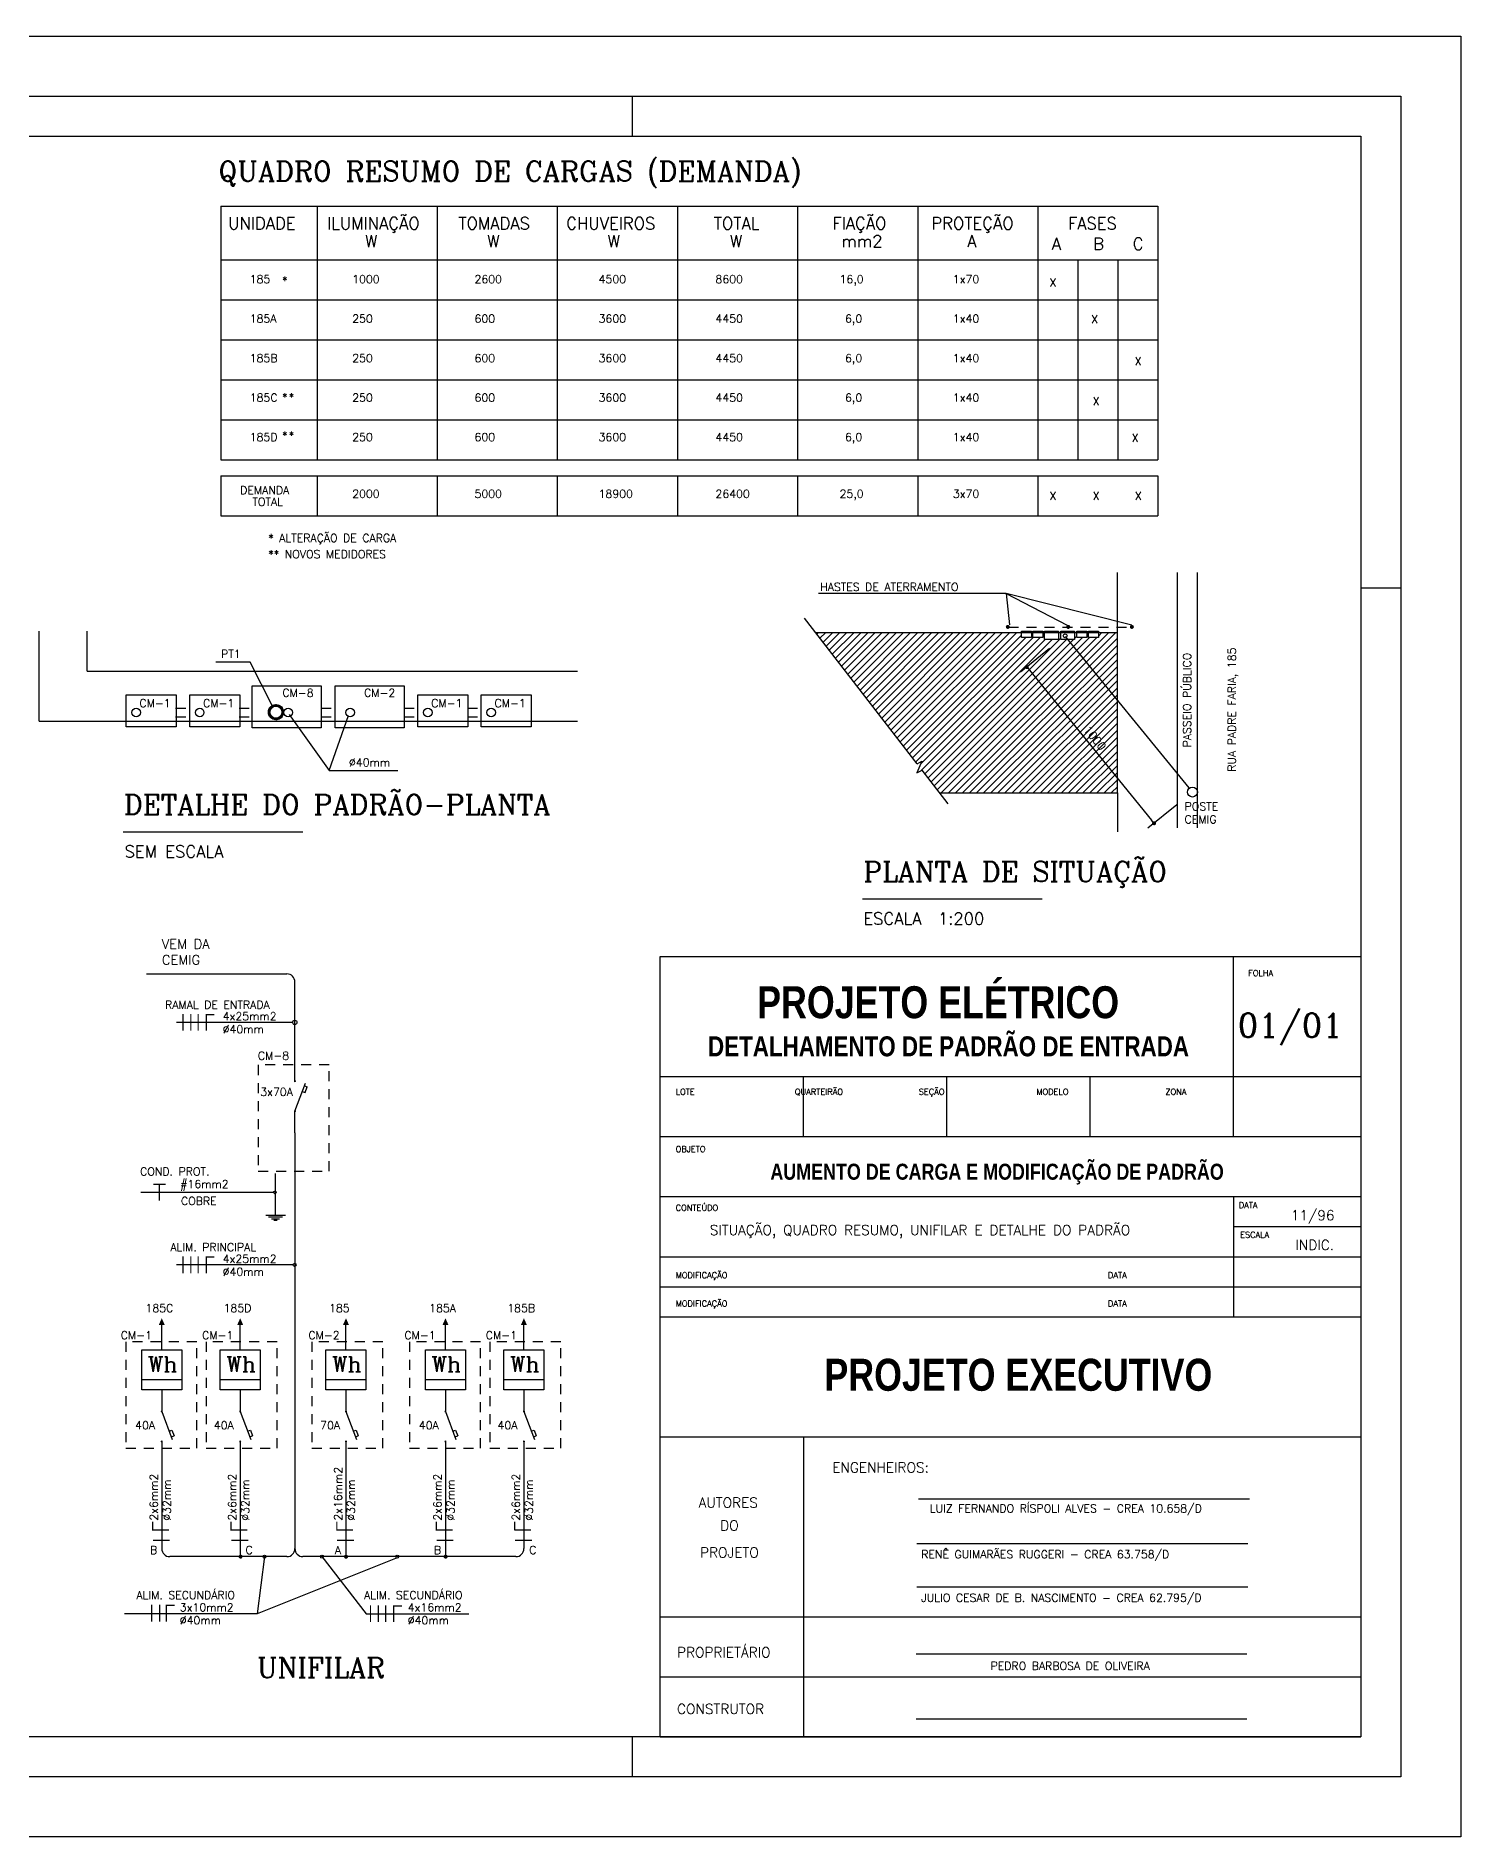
# Model space of a CAD drawing. Extents: x 0 to 31.2, y 0 to 22.5.
# Drawn here: x 13.41 to 31.2, y 0 to 22.5 of the extents above; entities that cross this region are included whole.
import ezdxf

# ---------------------------------------------------------------- set-up
doc = ezdxf.new("R2010")
doc.units = 0
doc.header["$LTSCALE"] = 0.5
doc.header["$MEASUREMENT"] = 0
doc.linetypes.add('HIDDEN', pattern=[0.375, 0.25, -0.125])
doc.layers.get('0').update_dxf_attribs({"linetype": 'CONTINUOUS'})
doc.layers.get('DEFPOINTS').update_dxf_attribs({"linetype": 'CONTINUOUS'})
for name, color, linetype in [('CARIMBO', 4, 'CONTINUOUS'), ('FORMATO', 2, 'CONTINUOUS'), ('MEDICAO', 4, 'CONTINUOUS'), ('QUADRO', 2, 'CONTINUOUS'), ('SITUACAO', 2, 'CONTINUOUS'), ('TEXT_MEDICAO', 2, 'CONTINUOUS'), ('TITULOS', 6, 'CONTINUOUS')]:
    doc.layers.add(name, color=color, linetype=linetype)
doc.styles.add('ROMANS', font='ROMANC.SHX')
doc.styles.add('SANSSERIFBOLD', font='sasb____.pfb', dxfattribs={"height": 0.004})
doc.styles.get("Standard").update_dxf_attribs({"font": 'ROMAND.SHX'})
doc.dimstyles.new('MEDICAO$0', dxfattribs={"dimtxt": 0.1, "dimasz": 0.05, "dimexe": 0.1, "dimexo": 0.25, "dimgap": 0.05, "dimtad": 1, "dimdec": 4, "dimlfac": 100, "dimtxsty": 'ROMANS', "dimblk1": 'DOT', "dimblk2": 'DOT', "dimsah": 1, "dimcen": 2.5, "dimclrd": 1, "dimclre": 1, "dimclrt": 2, "dimazin": 3, "dimtfac": 1, "dimtdec": 4, "dimtmove": 0, "dimatfit": 3, "dimtvp": 1, "dimtolj": 1, "dimtzin": 5})

# ---------------------------------------------------------------- blocks, each defined once
blk = doc.blocks.new('A2')
at = {"layer": 'FORMATO', "color": 1}
for p, q in [((-30.45, 21.75), (0.75, 21.75)), ((0.75, 21.75), (0.75, -0.75)), ((-9.6, 21), (-9.6, 20.5)), ((0, 14.85), (-0.5, 14.85)), ((-9.6, 0.5), (-9.6, 0)), ((0.75, -0.75), (-30.45, -0.75))]:
    blk.add_line(p, q, dxfattribs=at)
at = {"layer": 'FORMATO'}
for p, q in [((-28.95, 21), (0, 21)), ((0, 21), (0, 0)), ((0, 0), (-29.7, 0))]:
    blk.add_line(p, q, dxfattribs=at)
at = {"layer": 'FORMATO', "color": 8}
for p, q in [((-28.45, 20.5), (-0.5, 20.5)), ((-0.5, 20.5), (-0.5, 0.5)), ((-0.5, 0.5), (-28.45, 0.5))]:
    blk.add_line(p, q, dxfattribs=at)
blk = doc.blocks.new('A2_50')
at = {"layer": 'FORMATO'}
blk.add_blockref('A2', (40.031, 7.719), dxfattribs=at)
blk = doc.blocks.new('FAFAFANE')
at = {"const_width": 0.015}
for points in [[(0.0075, 0.105), (0.0075, -0.105)], [(0.105, 0.105), (0.105, -0.105)], [(0.1975, 0.105), (0.1975, -0.105)], [(0.2975, 0.105), (0.2975, -0.105)], [(0.3025, 0.0975), (0.4, 0.0975)]]:
    blk.add_lwpolyline(points, dxfattribs=at)
at = {"style": 'ROMANS'}
blk.add_attdef('C', (0.105, 0.12), '', height=0.1, dxfattribs=at)
blk = doc.blocks.new('NEUTRO')
at = {"const_width": 0.015}
for points in [[(0.008, 0.105), (0.008, -0.105)], [(0.01, 0.098), (0.11, 0.098)]]:
    blk.add_lwpolyline(points, dxfattribs=at)
at = {"style": 'ROMANS'}
blk.add_attdef('C', (0.002, 0.149), '', height=0.1, dxfattribs=at)
blk = doc.blocks.new('FASE')
at = {"const_width": 0.015}
blk.add_lwpolyline([(0.007, 0.105), (0.007, -0.105)], dxfattribs=at)
at = {"style": 'ROMANS'}
blk.add_attdef('C', (-0.007, 0.177), '', height=0.1, dxfattribs=at)
blk = doc.blocks.new('TERRA')
at = {"const_width": 0.015}
for points in [[(-0.004, 0.098), (0.148, 0.098)], [(0.071, 0.105), (0.071, -0.105)]]:
    blk.add_lwpolyline(points, dxfattribs=at)
at = {"style": 'ROMANS', "flags": 1}
blk.add_attdef('C', (0.026, 0.118), '', height=0.1, dxfattribs=at)
at = {"style": 'ROMANS'}
blk.add_attdef('B', (0.026, -0.251), '', height=0.1, dxfattribs=at)
blk = doc.blocks.new('*X11')
at = {"color": 0}
for p, q in [((9.158, 13.79), (9.183, 13.814)), ((9.159, 13.799), (9.192, 13.833)), ((9.159, 13.781), (9.179, 13.802)), ((9.16, 13.774), (9.178, 13.792)), ((9.161, 13.81), (9.233, 13.882)), ((9.161, 13.766), (9.179, 13.784)), ((9.163, 13.759), (9.18, 13.776)), ((9.164, 13.822), (9.22, 13.878)), ((9.166, 13.753), (9.181, 13.769)), ((9.168, 13.747), (9.183, 13.762)), ((9.171, 13.741), (9.186, 13.756)), ((9.173, 13.84), (9.202, 13.869)), ((9.175, 13.736), (9.189, 13.75)), ((9.179, 13.731), (9.193, 13.745)), ((9.183, 13.726), (9.197, 13.74)), ((9.187, 13.721), (9.201, 13.735)), ((9.192, 13.717), (9.206, 13.731)), ((9.196, 13.713), (9.211, 13.727)), ((9.21, 13.85), (9.243, 13.884)), ((9.228, 13.86), (9.253, 13.884)), ((9.24, 13.863), (9.261, 13.884)), ((9.25, 13.864), (9.269, 13.883)), ((9.259, 13.864), (9.276, 13.881)), ((9.267, 13.863), (9.283, 13.879)), ((9.267, 13.695), (9.347, 13.776)), ((9.274, 13.861), (9.29, 13.877)), ((9.278, 13.697), (9.345, 13.765)), ((9.281, 13.859), (9.296, 13.874)), ((9.287, 13.856), (9.301, 13.871)), ((9.292, 13.853), (9.307, 13.868)), ((9.292, 13.702), (9.34, 13.751)), ((9.298, 13.85), (9.312, 13.864)), ((9.303, 13.846), (9.317, 13.86)), ((9.307, 13.841), (9.321, 13.856)), ((9.311, 13.837), (9.325, 13.851)), ((9.315, 13.832), (9.329, 13.846)), ((9.316, 13.717), (9.325, 13.727)), ((9.318, 13.826), (9.333, 13.841)), ((9.321, 13.82), (9.336, 13.835)), ((9.322, 13.759), (9.348, 13.785)), ((9.324, 13.814), (9.339, 13.829)), ((9.326, 13.807), (9.342, 13.823)), ((9.326, 13.772), (9.348, 13.794)), ((9.328, 13.8), (9.344, 13.817)), ((9.328, 13.792), (9.346, 13.81)), ((9.328, 13.783), (9.347, 13.802)), ((9.202, 13.709), (9.216, 13.724)), ((9.207, 13.706), (9.222, 13.721)), ((9.213, 13.703), (9.228, 13.718)), ((9.219, 13.7), (9.235, 13.716)), ((9.226, 13.698), (9.242, 13.715)), ((9.233, 13.696), (9.251, 13.714)), ((9.24, 13.695), (9.26, 13.714)), ((9.248, 13.694), (9.27, 13.716)), ((9.257, 13.694), (9.283, 13.72))]:
    blk.add_line(p, q, dxfattribs=at)
blk = doc.blocks.new('2FASE')
at = {"const_width": 0.015}
for points in [[(0.0075, 0.105), (0.0075, -0.105)], [(0.1075, 0.105), (0.1075, -0.105)]]:
    blk.add_lwpolyline(points, dxfattribs=at)
at = {"style": 'ROMANS'}
blk.add_attdef('C', (0.025, 0.14), '', height=0.1, dxfattribs=at)
blk = doc.blocks.new('_DOT')
at = {"color": 0, "linetype": 'BYBLOCK'}
blk.add_line((-0.5, 0), (-1, 0), dxfattribs=at)
at = {"color": 0, "linetype": 'BYBLOCK', "const_width": 0.5}
blk.add_lwpolyline([(-0.25, 0, 1), (0.25, 0, 1)], format="xyb", close=True, dxfattribs=at)
blk = doc.blocks.new('*D16')
at = {"color": 3, "linetype": 'BYBLOCK'}
for p, q in [((26.064, 14.848), (25.701, 14.553)), ((25.811, 14.577), (27.336, 12.704)), ((27.653, 12.897), (27.29, 12.602))]:
    blk.add_line(p, q, dxfattribs=at)
at = {"layer": 'DEFPOINTS', "color": 0, "linetype": 'BYBLOCK'}
for p in [(26.258, 15.006), (27.847, 13.055), (27.368, 12.665)]:
    blk.add_point(p, dxfattribs=at)
at = {"color": 3, "linetype": 'BYBLOCK', "xscale": 0.05, "yscale": 0.05, "zscale": 0.05}
for p, rotation in [((25.779, 14.616), 129.1528315056708), ((27.368, 12.665), 309.1528315056708)]:
    blk.add_blockref('_DOT', p, dxfattribs=dict(at, rotation=rotation))
at = {"color": 4, "linetype": 'CONTINUOUS'}
blk.add_text('1000', height=0.1, rotation=309.1528, dxfattribs=at).set_placement((26.483, 13.831))
blk = doc.blocks.new('*X17')
at = {"color": 0}
for p, q in [((23.157, 15.026), (23.179, 15.047)), ((23.196, 14.976), (23.267, 15.047)), ((23.234, 14.926), (23.355, 15.047)), ((23.273, 14.876), (23.444, 15.047)), ((23.311, 14.826), (23.532, 15.047)), ((23.35, 14.776), (23.621, 15.047)), ((23.389, 14.727), (23.709, 15.047)), ((23.427, 14.677), (23.797, 15.047)), ((23.466, 14.627), (23.886, 15.047)), ((23.504, 14.577), (23.974, 15.047)), ((23.543, 14.527), (24.062, 15.047)), ((23.581, 14.477), (24.151, 15.047)), ((23.62, 14.428), (24.239, 15.047)), ((23.659, 14.378), (24.328, 15.047)), ((23.697, 14.328), (24.416, 15.047)), ((23.736, 14.278), (24.504, 15.047)), ((23.774, 14.228), (24.593, 15.047)), ((23.813, 14.178), (24.681, 15.047)), ((23.851, 14.129), (24.77, 15.047)), ((23.89, 14.079), (24.858, 15.047)), ((23.928, 14.029), (24.946, 15.047)), ((23.967, 13.979), (25.035, 15.047)), ((24.006, 13.929), (25.123, 15.047)), ((24.044, 13.879), (25.212, 15.047)), ((24.083, 13.83), (25.3, 15.047)), ((24.121, 13.78), (25.388, 15.047)), ((24.16, 13.73), (25.477, 15.047)), ((24.198, 13.68), (25.565, 15.047)), ((24.237, 13.63), (25.653, 15.047)), ((24.275, 13.58), (25.711, 15.016)), ((24.314, 13.531), (25.767, 14.984)), ((24.353, 13.481), (25.856, 14.984)), ((24.391, 13.431), (25.944, 14.984)), ((24.451, 13.403), (26.008, 14.959)), ((24.456, 13.319), (26.096, 14.959)), ((24.507, 13.282), (26.203, 14.978)), ((24.545, 13.232), (26.273, 14.959)), ((24.584, 13.182), (26.361, 14.959)), ((24.623, 13.132), (26.474, 14.984)), ((24.661, 13.082), (26.563, 14.984)), ((24.714, 13.047), (26.651, 14.984)), ((24.803, 13.047), (26.803, 15.047)), ((24.891, 13.047), (26.891, 15.047)), ((24.979, 13.047), (26.91, 14.977)), ((25.068, 13.047), (26.91, 14.889)), ((25.981, 15.021), (26.001, 15.041)), ((26.174, 15.037), (26.184, 15.047)), ((26.375, 14.973), (26.401, 14.999)), ((26.526, 15.036), (26.537, 15.047)), ((26.676, 15.008), (26.714, 15.047)), ((25.156, 13.047), (26.91, 14.8)), ((25.244, 13.047), (26.91, 14.712)), ((25.333, 13.047), (26.91, 14.624)), ((25.421, 13.047), (26.91, 14.535)), ((25.51, 13.047), (26.91, 14.447)), ((25.598, 13.047), (26.91, 14.358)), ((25.686, 13.047), (26.91, 14.27)), ((25.775, 13.047), (26.91, 14.182)), ((25.863, 13.047), (26.91, 14.093)), ((25.952, 13.047), (26.91, 14.005)), ((26.04, 13.047), (26.91, 13.917)), ((26.128, 13.047), (26.91, 13.828)), ((26.217, 13.047), (26.91, 13.74)), ((26.305, 13.047), (26.91, 13.651)), ((26.393, 13.047), (26.91, 13.563)), ((26.482, 13.047), (26.91, 13.475)), ((26.57, 13.047), (26.91, 13.386)), ((26.659, 13.047), (26.91, 13.298)), ((26.747, 13.047), (26.91, 13.209)), ((26.835, 13.047), (26.91, 13.121))]:
    blk.add_line(p, q, dxfattribs=at)

msp = doc.modelspace()

# ---------------------------------------------------------------- linework, layer by layer
at = {"layer": 'CARIMBO', "color": 6}
for p, q in [((21.2, 11), (29.95, 11)), ((21.2, 1.25), (21.2, 11)), ((21.2, 9.5), (29.95, 9.5)), ((21.2, 8.75), (29.95, 8.75)), ((21.2, 8), (29.95, 8)), ((21.2, 6.5), (29.95, 6.5)), ((21.2, 5), (29.95, 5)), ((21.2, 2.75), (29.95, 2.75)), ((21.2, 2), (29.95, 2))]:
    msp.add_line(p, q, dxfattribs=at)
at = {"layer": 'CARIMBO', "color": 4}
for p, q in [((28.36, 9.5), (28.36, 11)), ((22.99, 8.75), (22.99, 9.5)), ((24.78, 8.75), (24.78, 9.5)), ((26.57, 8.75), (26.57, 9.5)), ((28.36, 8.75), (28.36, 9.5)), ((28.36, 8), (28.36, 7.25)), ((21.2, 7.25), (29.95, 7.25)), ((21.2, 6.875), (29.95, 6.875)), ((22.99, 5), (22.99, 1.25)), ((24.4280932, 4.2226932), (28.5594177, 4.2226932)), ((24.4063331, 3.6669246), (28.5376575, 3.6669246)), ((24.4063331, 3.1237225), (28.5376575, 3.1237225)), ((24.3954529, 2.2898801), (28.5267774, 2.2898801)), ((24.3954529, 1.4762138), (28.5267774, 1.4762138))]:
    msp.add_line(p, q, dxfattribs=at)
at = {"layer": 'CARIMBO'}
for p, q in [((29.95, 11), (29.95, 1.25)), ((28.36, 7.625), (29.95, 7.625)), ((28.36, 7.25), (28.36, 6.5)), ((21.2, 1.25), (29.95, 1.25))]:
    msp.add_line(p, q, dxfattribs=at)
for p in [(22.99, 8.75), (24.78, 8.75), (26.57, 8.75), (28.36, 8.75)]:
    msp.add_point(p, dxfattribs=at)
at = {"layer": 'MEDICAO', "color": 2}
for p, q in [((13.4470261, 13.9412533), (13.4470261, 15.0642839)), ((14.0470261, 14.5662533), (14.0470261, 15.0642839)), ((16.7313739, 9.3142538), (16.7665203, 9.3011778)), ((16.757526, 9.3845465), (16.7926723, 9.3714705)), ((16.7665203, 9.3011778), (16.7926723, 9.3714705)), ((14.9767032, 6.0869576), (14.9767032, 6.3959145)), ((15.9561216, 6.0869576), (15.9561216, 6.3959145)), ((17.2769869, 6.0869576), (17.2769869, 6.3959145)), ((18.5194456, 6.0869576), (18.5194456, 6.3959145)), ((19.4988639, 6.0869576), (19.4988639, 6.3959145)), ((15.2267032, 5.7119576), (14.7267032, 5.7119576)), ((16.2061216, 5.7119576), (15.7061216, 5.7119576)), ((17.5269869, 5.7119576), (17.0269869, 5.7119576)), ((18.7694456, 5.7119576), (18.2694456, 5.7119576)), ((19.7488639, 5.7119576), (19.2488639, 5.7119576)), ((15.0685313, 5.0694045), (15.1036777, 5.0824805)), ((15.0946834, 4.9991118), (15.1298297, 5.0121878)), ((15.1036777, 5.0824805), (15.1298297, 5.0121878)), ((16.0479497, 5.0694045), (16.083096, 5.0824805)), ((16.0741018, 4.9991118), (16.1092481, 5.0121878)), ((16.083096, 5.0824805), (16.1092481, 5.0121878)), ((17.368815, 5.0694045), (17.4039614, 5.0824805)), ((17.3949671, 4.9991118), (17.4301135, 5.0121878)), ((17.4039614, 5.0824805), (17.4301135, 5.0121878)), ((18.6112737, 5.0694045), (18.6464201, 5.0824805)), ((18.6374258, 4.9991118), (18.6725721, 5.0121878)), ((18.6464201, 5.0824805), (18.6725721, 5.0121878)), ((19.5906921, 5.0694045), (19.6258384, 5.0824805)), ((19.6168441, 4.9991118), (19.6519905, 5.0121878)), ((19.6258384, 5.0824805), (19.6519905, 5.0121878))]:
    msp.add_line(p, q, dxfattribs=at)
at = {"layer": 'MEDICAO', "color": 3}
for p, q in [((14.0470261, 14.5662533), (20.1678162, 14.5662533)), ((13.4470261, 13.9412533), (20.1678162, 13.9412533))]:
    msp.add_line(p, q, dxfattribs=at)
at = {"layer": 'MEDICAO', "color": 1, "linetype": 'HIDDEN'}
for p, q in [((15.1501995, 14.1027068), (15.3220762, 14.1027068)), ((15.1501995, 13.9957271), (15.3220762, 13.9957271)), ((15.9445648, 14.1027068), (16.1164414, 14.1027068)), ((15.9445648, 13.9957271), (16.1164414, 13.9957271)), ((16.9681649, 14.1027068), (17.1400416, 14.1027068)), ((16.9681649, 13.9957271), (17.1400416, 13.9957271)), ((18.0025416, 14.1027068), (18.1744182, 14.1027068)), ((18.0025416, 13.9957271), (18.1744182, 13.9957271)), ((18.7931759, 14.1027068), (18.9650525, 14.1027068)), ((18.7931759, 13.9957271), (18.9650525, 13.9957271))]:
    msp.add_line(p, q, dxfattribs=at)
at = {"layer": 'MEDICAO'}
for p, q in [((14.7849076, 10.7821768), (16.5395458, 10.7821768)), ((16.6395458, 9.436184), (16.6395458, 10.6821768)), ((16.6395458, 9.067434), (16.770602, 9.4196929)), ((16.6395458, 8.8627173), (16.6395458, 9.073684)), ((16.6395458, 8.7967007), (16.6395458, 9.067434)), ((16.6395458, 8.7967007), (16.6395458, 3.6021641)), ((16.3922149, 8.2901691), (16.3922149, 7.7705235)), ((16.2744075, 7.7705235), (16.5214645, 7.7705235)), ((16.3103462, 7.7483563), (16.4824508, 7.7483563)), ((16.3451763, 7.7227787), (16.4465957, 7.7227787)), ((16.3759104, 7.7043632), (16.4168866, 7.7043632)), ((14.7267032, 6.0869576), (15.2267032, 6.0869576)), ((14.7267032, 5.5869576), (14.7267032, 6.0869576)), ((15.2267032, 6.0869576), (15.2267032, 5.5869576)), ((15.7061216, 5.5869576), (15.7061216, 6.0869576)), ((15.7061216, 6.0869576), (16.2061216, 6.0869576)), ((16.2061216, 6.0869576), (16.2061216, 5.5869576)), ((17.0269869, 5.5869576), (17.0269869, 6.0869576)), ((17.0269869, 6.0869576), (17.5269869, 6.0869576)), ((17.5269869, 6.0869576), (17.5269869, 5.5869576)), ((18.2694456, 5.5869576), (18.2694456, 6.0869576)), ((18.2694456, 6.0869576), (18.7694456, 6.0869576)), ((18.7694456, 6.0869576), (18.7694456, 5.5869576)), ((19.2488639, 6.0869576), (19.7488639, 6.0869576)), ((19.2488639, 5.5869576), (19.2488639, 6.0869576)), ((19.7488639, 6.0869576), (19.7488639, 5.5869576)), ((15.2267032, 5.5869576), (14.7267032, 5.5869576)), ((14.9767032, 5.5869576), (14.9767032, 5.3162243)), ((16.2061216, 5.5869576), (15.7061216, 5.5869576)), ((15.9561216, 5.5869576), (15.9561216, 5.3162243)), ((17.5269869, 5.5869576), (17.0269869, 5.5869576)), ((17.2769869, 5.5869576), (17.2769869, 5.3162243)), ((18.7694456, 5.5869576), (18.2694456, 5.5869576)), ((18.5194456, 5.5869576), (18.5194456, 5.3162243)), ((19.7488639, 5.5869576), (19.2488639, 5.5869576)), ((19.4988639, 5.5869576), (19.4988639, 5.3162243)), ((14.9767032, 5.3162243), (15.1077594, 4.9639654)), ((15.9561216, 5.3162243), (16.0871778, 4.9639654)), ((17.2769869, 5.3162243), (17.4080431, 4.9639654)), ((18.5194456, 5.3162243), (18.6505018, 4.9639654)), ((19.4988639, 5.3162243), (19.6299202, 4.9639654)), ((14.9767032, 4.9412243), (14.9767032, 3.6021641)), ((15.9561216, 4.9412243), (15.9561216, 3.5021641)), ((17.2769869, 4.9412243), (17.2769869, 3.5021641)), ((18.5194456, 4.9412243), (18.5194456, 3.5021641)), ((19.4988639, 4.9412243), (19.4988639, 3.6021641)), ((16.5395458, 3.5021641), (15.0767032, 3.5021641)), ((19.3988639, 3.5021641), (16.7395458, 3.5021641))]:
    msp.add_line(p, q, dxfattribs=at)
for points in [[(14.5314419, 13.8675426), (14.5314419, 14.2675426), (15.1564419, 14.2675426), (15.1564419, 13.8675426)], [(15.3258071, 13.8675426), (15.3258071, 14.2675426), (15.9508071, 14.2675426), (15.9508071, 13.8675426)], [(16.1056649, 13.8584686), (16.1056649, 14.3834686), (16.9681649, 14.3834686), (16.9681649, 13.8584686)], [(17.1400416, 13.8584686), (17.1400416, 14.3834686), (18.0025416, 14.3834686), (18.0025416, 13.8584686)], [(18.1744182, 13.8675426), (18.1744182, 14.2675426), (18.7994182, 14.2675426), (18.7994182, 13.8675426)], [(18.9650525, 13.8675426), (18.9650525, 14.2675426), (19.5900525, 14.2675426), (19.5900525, 13.8675426)]]:
    msp.add_lwpolyline(points, close=True, dxfattribs=at)
at = {"layer": 'MEDICAO', "color": 2, "linetype": 'HIDDEN'}
for points in [[(16.1807668, 9.6446247), (16.1807668, 8.3167199), (17.0673462, 8.3167199), (17.0673462, 9.6446247)], [(14.5265168, 6.1842682), (14.5265168, 4.8563634), (15.4130961, 4.8563634), (15.4130961, 6.1842682)], [(15.5294761, 6.1842682), (15.5294761, 4.8563634), (16.4160554, 4.8563634), (16.4160554, 6.1842682)], [(16.8502779, 6.1842682), (16.8502779, 4.8563634), (17.7368573, 4.8563634), (17.7368573, 6.1842682)], [(18.0692592, 6.1842682), (18.0692592, 4.8563634), (18.9558385, 4.8563634), (18.9558385, 6.1842682)], [(19.0722185, 6.1842682), (19.0722185, 4.8563634), (19.9587978, 4.8563634), (19.9587978, 6.1842682)]]:
    msp.add_lwpolyline(points, close=True, dxfattribs=at)
at = {"layer": 'MEDICAO'}
for points, const_width in [([(16.6332958, 9.442434, 1), (16.6457958, 9.442434, 1)], 0.0125), ([(16.6332958, 9.067434, 1), (16.6457958, 9.067434, 1)], 0.0125), ([(14.9704532, 5.3162243, -1), (14.9829532, 5.3162243, -1)], 0.0125), ([(15.9498716, 5.3162243, -1), (15.9623716, 5.3162243, -1)], 0.0125), ([(17.2707369, 5.3162243, -1), (17.2832369, 5.3162243, -1)], 0.0125), ([(18.5131956, 5.3162243, -1), (18.5256956, 5.3162243, -1)], 0.0125), ([(19.4926139, 5.3162243, -1), (19.5051139, 5.3162243, -1)], 0.0125), ([(14.9704532, 4.9412243, -1), (14.9829532, 4.9412243, -1)], 0.0125), ([(15.9498716, 4.9412243, -1), (15.9623716, 4.9412243, -1)], 0.0125), ([(17.2707369, 4.9412243, -1), (17.2832369, 4.9412243, -1)], 0.0125), ([(18.5131956, 4.9412243, -1), (18.5256956, 4.9412243, -1)], 0.0125), ([(19.4926139, 4.9412243, -1), (19.5051139, 4.9412243, -1)], 0.0125), ([(15.9481697, 3.5026059, 1), (15.9731697, 3.5026059, 1)], 0.025), ([(17.2656287, 3.5012898, 1), (17.2906287, 3.5012898, 1)], 0.025), ([(18.5083251, 3.5026059, 1), (18.5333251, 3.5026059, 1)], 0.025)]:
    msp.add_lwpolyline(points, format="xyb", close=True, dxfattribs=dict(at, const_width=const_width))
for points in [[(14.9767032, 6.3959145, 0.075, 0, 0), (14.9767032, 6.4814133, 0, 0, 0)], [(15.9561216, 6.3959145, 0.075, 0, 0), (15.9561216, 6.4814133, 0, 0, 0)], [(17.2769869, 6.3959145, 0.075, 0, 0), (17.2769869, 6.4814133, 0, 0, 0)], [(18.5194456, 6.3959145, 0.075, 0, 0), (18.5194456, 6.4814133, 0, 0, 0)], [(19.4988639, 6.3959145, 0.075, 0, 0), (19.4988639, 6.4814133, 0, 0, 0)]]:
    msp.add_lwpolyline(points, format="xyseb", dxfattribs=at)
at = {"layer": 'MEDICAO', "color": 2}
for centre in [(14.6561008, 14.049217), (15.450466, 14.049217), (16.5538385, 14.049217), (17.3307959, 14.049217), (18.2990772, 14.049217), (19.0897114, 14.049217)]:
    msp.add_circle(centre, 0.0535689, dxfattribs=at)
at = {"layer": 'MEDICAO', "color": 3}
for radius in [0.095, 0.075]:
    msp.add_circle((16.4026976, 14.0530377), radius, dxfattribs=at)
at = {"layer": 'MEDICAO'}
for centre, start, end in [((16.5395458, 10.6821768), 0, 90), ((15.0767032, 3.6021641), 180, 270), ((16.5395458, 3.6021641), 270, 0), ((16.7395458, 3.6021641), 180, 270), ((19.3988639, 3.6021641), 270, 0)]:
    msp.add_arc(centre, 0.1, start, end, dxfattribs=at)
at = {"layer": 'QUADRO', "color": 4}
for p, q in [((15.7158166, 20.3762888), (15.7158166, 17.2036171)), ((15.7158166, 20.3762888), (27.4158166, 20.3762888)), ((16.9158166, 20.3762888), (16.9158166, 17.2036171)), ((18.4158166, 20.3762888), (18.4158166, 17.2036171)), ((19.9158166, 20.3762888), (19.9158166, 17.2036171)), ((21.4158166, 20.3762888), (21.4158166, 17.2036171)), ((22.9158166, 20.3762888), (22.9158166, 17.2036171)), ((24.4158166, 20.3762888), (24.4158166, 17.2036171)), ((25.9158166, 20.3762888), (25.9158166, 17.2036171)), ((27.4158166, 20.3762888), (27.4158166, 17.2036171)), ((15.7158166, 19.7036171), (27.4158166, 19.7036171)), ((26.4158166, 19.7036171), (26.4158166, 17.2036171)), ((26.9158166, 19.7036171), (26.9158166, 17.2036171)), ((15.7158166, 19.2036171), (27.4158166, 19.2036171)), ((15.7158166, 18.7036171), (27.4158166, 18.7036171)), ((15.7158166, 18.2036171), (27.4158166, 18.2036171)), ((15.7158166, 17.7036171), (27.4158166, 17.7036171)), ((15.7158166, 17.2036171), (27.4158166, 17.2036171)), ((15.7158166, 17.0043132), (27.4158166, 17.0043132)), ((15.7158166, 17.0043132), (15.7158166, 16.5043132)), ((16.9158166, 17.0043132), (16.9158166, 16.5043132)), ((18.4158166, 17.0043132), (18.4158166, 16.5043132)), ((19.9158166, 17.0043132), (19.9158166, 16.5043132)), ((21.4158166, 17.0043132), (21.4158166, 16.5043132)), ((22.9158166, 17.0043132), (22.9158166, 16.5043132)), ((24.4158166, 17.0043132), (24.4158166, 16.5043132)), ((25.9158166, 17.0043132), (25.9158166, 16.5043132)), ((27.4158166, 17.0043132), (27.4158166, 16.5043132)), ((15.7158166, 16.5043132), (27.4158166, 16.5043132))]:
    msp.add_line(p, q, dxfattribs=at)
at = {"layer": 'SITUACAO'}
for p, q in [((26.9096404, 13.0468545), (26.9096404, 15.7968545)), ((27.6596404, 12.6066494), (27.6596404, 15.7968545)), ((27.9096404, 12.6066494), (27.9096404, 15.7968545)), ((24.4105925, 13.4059098), (23.0021779, 15.2258718)), ((23.1407141, 15.0468545), (26.9096404, 15.0468545)), ((24.4676642, 13.4417908), (24.4051125, 13.29345)), ((24.4051125, 13.29345), (24.4718405, 13.3267647)), ((24.4105925, 13.4059098), (24.4676642, 13.4417908)), ((24.7960284, 12.9078471), (24.4718405, 13.3267647)), ((24.6884547, 13.0468545), (26.9096404, 13.0468545)), ((26.9096404, 13.0468545), (26.9096404, 12.5561363))]:
    msp.add_line(p, q, dxfattribs=at)
at = {"layer": 'SITUACAO', "color": 1}
for p, q in [((25.5217113, 15.5343989), (23.1787692, 15.5343989)), ((27.0902911, 15.1382361), (25.5217113, 15.5343989)), ((25.5217113, 15.5343989), (26.2828364, 15.1382361)), ((25.5217113, 15.5343989), (25.5614221, 15.1448448))]:
    msp.add_line(p, q, dxfattribs=at)
at = {"layer": 'SITUACAO', "color": 1, "linetype": 'HIDDEN'}
msp.add_line((25.5490342, 15.1135177), (27.0861233, 15.1135177), dxfattribs=at)
at = {"layer": 'SITUACAO', "color": 4}
msp.add_line((26.2577915, 14.9979366), (27.8004981, 13.10844), dxfattribs=at)
at = {"layer": 'SITUACAO', "const_width": 0.025}
for points in [[(25.5290668, 15.1175253, 1), (25.5540668, 15.1175253, 1)], [(26.2835735, 15.1175253, 1), (26.3085735, 15.1175253, 1)], [(27.0777911, 15.1175253, 1), (27.1027911, 15.1175253, 1)]]:
    msp.add_lwpolyline(points, format="xyb", close=True, dxfattribs=at)
at = {"layer": 'SITUACAO', "color": 4}
for points in [[(25.7108173, 14.9837342), (25.7108173, 15.0637342), (25.8358173, 15.0637342), (25.8358173, 14.9837342)], [(25.8557668, 14.9837342), (25.8557668, 15.0637342), (25.9807668, 15.0637342), (25.9807668, 14.9837342)], [(26.0014006, 14.9592382), (26.0014006, 15.0642382), (26.1739006, 15.0642382), (26.1739006, 14.9592382)], [(26.2028956, 14.9592382), (26.2028956, 15.0642382), (26.3753956, 15.0642382), (26.3753956, 14.9592382)], [(26.4014586, 14.9837342), (26.4014586, 15.0637342), (26.5264586, 15.0637342), (26.5264586, 14.9837342)], [(26.5506727, 14.9837342), (26.5506727, 15.0637342), (26.6756727, 15.0637342), (26.6756727, 14.9837342)]]:
    msp.add_lwpolyline(points, close=True, dxfattribs=at)
for centre, radius in [((26.2579759, 15.0061908), 0.023511), ((27.8465131, 13.0551747), 0.0624721)]:
    msp.add_circle(centre, radius, dxfattribs=at)
at = {"layer": 'TEXT_MEDICAO'}
for p, q in [((16.0810844, 14.6781331), (15.6520651, 14.6781331)), ((16.3578263, 14.1280479), (16.0810844, 14.6781331)), ((16.5658357, 14.0241968), (17.0673248, 13.3232021)), ((17.0673248, 13.3232021), (17.3078097, 14.0112155)), ((17.0673248, 13.3232021), (17.9253636, 13.3232021)), ((16.6163556, 10.1771326), (15.1602477, 10.1771326)), ((16.3774173, 8.0528921), (14.715864, 8.0528921)), ((16.6221831, 7.1476671), (15.1602477, 7.1476671)), ((16.2591604, 3.5021479), (16.1679951, 2.7899331)), ((17.9166919, 3.4880697), (16.1679951, 2.7899331)), ((16.9771276, 3.5021479), (17.5283535, 2.7899331)), ((16.1679951, 2.7899331), (14.5099877, 2.7899331)), ((17.5283535, 2.7899331), (18.8097419, 2.7899331))]:
    msp.add_line(p, q, dxfattribs=at)
for centre, radius in [((16.6379385, 10.1775196), 0.0272568), ((16.389806, 8.0532309), 0.0162902), ((16.6350256, 7.1462574), 0.0179922), ((16.2591604, 3.5021479), 0.0179922), ((16.9771276, 3.5021479), 0.0179922), ((17.9171678, 3.5021479), 0.0179922)]:
    msp.add_circle(centre, radius, dxfattribs=at)
at = {"layer": 'TITULOS', "color": 8}
for p, q in [((14.4950197, 12.5586991), (16.7371536, 12.5586991)), ((23.7277046, 11.7189124), (25.9698386, 11.7189124))]:
    msp.add_line(p, q, dxfattribs=at)

# ---------------------------------------------------------------- block references
at = {"layer": 'FORMATO'}
msp.add_blockref('A2_50', (-9.5814664, -6.9691011), dxfattribs=at)
at = {"layer": 'MEDICAO', "color": 1}
msp.add_blockref('*X11', (7.1493531, 0.2639296), dxfattribs=at)
at = {"layer": 'SITUACAO', "color": 1}
msp.add_blockref('*X17', (0, 0), dxfattribs=at)
at = {"layer": 'TEXT_MEDICAO'}
for name, p in [('FAFAFANE', (15.2345011, 10.1771326)), ('TERRA', (14.8761558, 8.0562359)), ('FAFAFANE', (15.2345011, 7.1476671)), ('2FASE', (14.8421837, 2.7953221)), ('NEUTRO', (15.0269963, 2.7953221)), ('FAFAFANE', (17.5753439, 2.7894495))]:
    msp.add_blockref(name, p, dxfattribs=at)
at = {"layer": 'TEXT_MEDICAO', "rotation": 90}
for name, p in [('NEUTRO', (14.9604905, 3.8272549)), ('NEUTRO', (15.9399089, 3.8272549)), ('NEUTRO', (17.2607742, 3.8272549)), ('NEUTRO', (18.5032329, 3.8272549)), ('NEUTRO', (19.4826513, 3.8272549)), ('FASE', (14.9714193, 3.698967)), ('FASE', (15.9508376, 3.698967)), ('FASE', (17.271703, 3.698967)), ('FASE', (18.5141617, 3.698967)), ('FASE', (19.49358, 3.698967))]:
    msp.add_blockref(name, p, dxfattribs=at)

# ---------------------------------------------------------------- texts
at = {"layer": 'CARIMBO', "color": 2, "style": 'ROMANS'}
for s, p in [('FOLHA', (28.5436399, 10.755618)), ('LOTE                      QUARTEIRÃO                SEÇÃO                    MODELO                     ZONA', (21.3939193, 9.2724719)), ('OBJETO', (21.3939193, 8.5566)), ('CONTEÚDO', (21.3939193, 7.8230337)), ('DATA', (28.4256021, 7.8567416)), ('ESCALA', (28.4424647, 7.4859551)), ('MODIFICAÇÃO                                                                                    DATA', (21.3939193, 6.9803371)), ('MODIFICAÇÃO                                                                                    DATA', (21.3939193, 6.6264045))]:
    msp.add_text(s, height=0.075, dxfattribs=at).set_placement(p)
at = {"layer": 'CARIMBO', "color": 6, "style": 'SANSSERIFBOLD', "width": 0.8}
for s, p in [('PROJETO ELÉTRICO', (22.4112287, 10.2288236)), ('PROJETO EXECUTIVO', (23.2513646, 5.5746296))]:
    msp.add_text(s, height=0.4, dxfattribs=at).set_placement(p)
at = {"layer": 'CARIMBO', "color": 6, "style": 'ROMANS'}
msp.add_text('01/01', height=0.3, dxfattribs=at).set_placement((28.4126139, 9.9915343))
at = {"layer": 'CARIMBO', "color": 4, "style": 'SANSSERIFBOLD', "width": 0.8}
for s, height, p in [('DETALHAMENTO DE PADRÃO DE ENTRADA', 0.25, (21.7976526, 9.7528358)), ('AUMENTO DE CARGA E MODIFICAÇÃO DE PADRÃO', 0.2, (22.5762795, 8.2115028))]:
    msp.add_text(s, height=height, dxfattribs=at).set_placement(p)
at = {"layer": 'CARIMBO', "color": 4, "style": 'ROMANS'}
for s, p in [('SITUAÇÃO, QUADRO RESUMO, UNIFILAR E DETALHE DO PADRÃO', (21.8194018, 7.5199129)), ('11/96', (29.0747265, 7.7049665)), ('INDIC.', (29.1328049, 7.3337564)), ('ENGENHEIROS:', (23.3499749, 4.5533708))]:
    msp.add_text(s, height=0.125, dxfattribs=at).set_placement(p)
at = {"layer": 'CARIMBO', "color": 5, "style": 'ROMANS'}
for s, p in [('AUTORES', (21.6805826, 4.1151685)), ('DO', (21.9503834, 3.8286517)), ('PROJETO', (21.6974452, 3.491573)), ('PROPRIETÁRIO', (21.4107818, 2.244382)), ('CONSTRUTOR', (21.4107818, 1.5365168))]:
    msp.add_text(s, height=0.125, dxfattribs=at).set_placement(p)
at = {"layer": 'CARIMBO', "style": 'ROMANS'}
for s, p in [('LUIZ FERNANDO RÍSPOLI ALVES - CREA 10.658/D', (24.5662479, 4.0541539)), ('RENÊ GUIMARÃES RUGGERI - CREA 63.758/D', (24.460175, 3.4815313)), ('JULIO CESAR DE B. NASCIMENTO - CREA 62.795/D', (24.460175, 2.9383292)), ('PEDRO BARBOSA DE OLIVEIRA', (25.3256859, 2.0876297))]:
    msp.add_text(s, height=0.1, dxfattribs=at).set_placement(p)
at = {"layer": 'MEDICAO', "color": 2, "style": 'ROMANS'}
for p in [(14.8042584, 5.8115572), (15.7836767, 5.8115572), (17.1045421, 5.8115572), (18.3470008, 5.8115572), (19.3264191, 5.8115572)]:
    msp.add_text('Wh', height=0.1875, dxfattribs=at).set_placement(p)
at = {"layer": 'QUADRO', "color": 3, "style": 'ROMANS'}
for s, p in [('ILUMINAÇÃO', (17.0406947, 20.0847977)), ('FIAÇÃO', (23.3507063, 20.0847977)), ('PROTEÇÃO', (24.585762, 20.0847977)), ('UNIDADE', (15.805639, 20.0847977)), ('TOMADAS', (18.6799502, 20.0847977)), ('CHUVEIROS', (20.0272839, 20.0847977)), ('TOTAL', (21.8686394, 20.0847977)), ('FASES', (26.2923844, 20.0847977)), ('W', (17.5141916, 19.8605738)), ('W', (19.0392392, 19.8605738)), ('W', (20.5437615, 19.8605738)), ('W', (22.0707395, 19.8605738)), ('mm2', (23.462984, 19.8605738)), ('A', (25.0348731, 19.8605738)), ('A', (26.0902843, 19.8288142)), ('B', (26.6067621, 19.8288142)), ('C', (27.1007844, 19.8288142))]:
    msp.add_text(s, height=0.15, dxfattribs=at).set_placement(p)
at = {"layer": 'QUADRO', "style": 'ROMANS'}
for s, p in [('185', (16.0751057, 19.412126)), ('1000', (17.3550725, 19.412126)), ('2600', (18.8820503, 19.412126)), ('4500', (20.4314838, 19.412126)), ('8600', (21.8910951, 19.412126)), ('16,0', (23.4405285, 19.412126)), ('1x70', (24.8552287, 19.412126)), ('X', (26.0623961, 19.3715225)), ('185A', (16.0751057, 18.9188334)), ('250', (17.3550725, 18.9188334)), ('600', (18.8820503, 18.9188334)), ('3600', (20.4314838, 18.9188334)), ('4450', (21.8910951, 18.9188334)), (' 6,0', (23.4405285, 18.9188334)), ('1x40', (24.8552287, 18.9188334)), ('X', (26.5840056, 18.9132114)), ('185B', (16.0751057, 18.4255408)), ('250', (17.3550725, 18.4255408)), ('600', (18.8820503, 18.4255408)), ('3600', (20.4314838, 18.4255408)), ('4450', (21.8910951, 18.4255408)), (' 6,0', (23.4405285, 18.4255408)), ('1x40', (24.8552287, 18.4255408)), ('X', (27.1251664, 18.3875017)), ('185C', (16.0751057, 17.9322482)), ('250', (17.3550725, 17.9322482)), ('600', (18.8820503, 17.9322482)), ('3600', (20.4314838, 17.9322482)), ('4450', (21.8910951, 17.9322482)), (' 6,0', (23.4405285, 17.9322482)), ('1x40', (24.8552287, 17.9322482)), ('X', (26.6023831, 17.8887514)), ('185D', (16.0751057, 17.4389556)), ('250', (17.3550725, 17.4389556)), ('600', (18.8820503, 17.4389556)), ('3600', (20.4314838, 17.4389556)), ('4450', (21.8910951, 17.4389556)), (' 6,0', (23.4405285, 17.4389556)), ('1x40', (24.8552287, 17.4389556)), ('X', (27.0883714, 17.4304404)), ('DEMANDA', (15.955692, 16.7756196)), ('TOTAL', (16.1086909, 16.630299)), ('2000', (17.3550725, 16.7306441)), ('5000', (18.8820503, 16.7306441)), ('18900', (20.4314838, 16.7306441)), ('26400', (21.8910951, 16.7306441)), ('25,0', (23.4405285, 16.7306441)), ('3x70', (24.8552287, 16.7306441)), ('X', (26.0623961, 16.7066764)), ('X', (26.6023831, 16.7066764)), ('X', (27.1288704, 16.7066764))]:
    msp.add_text(s, height=0.1, dxfattribs=at).set_placement(p)
at = {"layer": 'SITUACAO', "style": 'ROMANS'}
msp.add_text('HASTES DE ATERRAMENTO', height=0.1, dxfattribs=at).set_placement((23.1986247, 15.5674425))
for s, p in [('PASSEIO PÚBLICO', (27.8294422, 13.6122505)), ('RUA PADRE FARIA, 185', (28.3879946, 13.3080323))]:
    msp.add_text(s, height=0.1, rotation=90, dxfattribs=at).set_placement(p)
at = {"layer": 'TEXT_MEDICAO', "style": 'ROMANS'}
for s, height, p in [('*', 0.1, (16.4779203, 19.395918)), ('*', 0.1, (16.4779203, 17.9393797)), ('*', 0.1, (16.5610097, 17.9393797)), ('*', 0.1, (16.4779203, 17.4606959)), ('*', 0.1, (16.5610097, 17.4606959)), ('* ALTERAÇÃO DE CARGA', 0.1, (16.3065164, 16.1785811)), ('** NOVOS MEDIDORES', 0.1, (16.3065164, 15.9764979)), ('PT1', 0.1, (15.717068, 14.7300587)), ('CM-1', 0.1, (14.6983539, 14.1150665)), ('CM-1', 0.1, (15.4927191, 14.1150665)), ('CM-8', 0.1, (16.4822985, 14.2448803)), ('CM-2', 0.1, (17.5028184, 14.2448803)), ('CM-1', 0.1, (18.3413302, 14.1150665)), ('CM-1', 0.1, (19.1319645, 14.1150665)), ('%%C40mm', 0.1, (17.3143362, 13.3751276)), ('POSTE', 0.1, (27.7489488, 12.8255968)), ('CEMIG', 0.1, (27.7489488, 12.6636921)), ('VEM DA', 0.12, (14.9785444, 11.0963718)), ('RAMAL DE ENTRADA', 0.1, (15.017716, 10.3479539)), ('4x25mm2', 0.1, (15.7372642, 10.2034487)), ('%%C40mm', 0.1, (15.7372642, 10.0415439)), ('CM-8', 0.1, (16.1771599, 9.7100643)), ('COND. PROT.', 0.1, (14.7059664, 8.263938)), ('#16mm2', 0.1, (15.2077858, 8.1075313)), ('COBRE', 0.1, (15.2165348, 7.8957387)), ('ALIM. PRINCIPAL', 0.1, (15.0836645, 7.3184883)), ('4x25mm2', 0.1, (15.7372642, 7.1739831)), ('%%C40mm', 0.1, (15.7372642, 7.0120784)), ('CM-1', 0.1, (14.4639545, 6.2187799)), ('CM-1', 0.1, (15.480364, 6.2187799)), ('CM-2', 0.1, (16.8073337, 6.2187799)), ('CM-1', 0.1, (18.0066969, 6.2187799)), ('CM-1', 0.1, (19.0231064, 6.2187799)), ('B', 0.1, (14.8314712, 3.5352829)), ('C', 0.1, (16.0228491, 3.5352829)), ('A', 0.1, (17.137878, 3.5352829)), ('B', 0.1, (18.3742136, 3.5352829)), ('C', 0.1, (19.5655915, 3.5352829)), ('ALIM. SECUNDÁRIO', 0.1, (14.6604419, 2.9717761)), ('ALIM. SECUNDÁRIO', 0.1, (17.5020759, 2.9717761)), ('3x10mm2', 0.1, (15.2016477, 2.8186133)), ('%%C40mm', 0.1, (15.2016477, 2.6567086)), ('4x16mm2', 0.1, (18.0483195, 2.8186133)), ('%%C40mm', 0.1, (18.0483195, 2.6567086))]:
    msp.add_text(s, height=height, dxfattribs=at).set_placement(p)
at = {"layer": 'TEXT_MEDICAO', "color": 3, "style": 'ROMANS'}
for s, height, p in [('CEMIG', 0.12, (14.9785444, 10.8982137)), ('3x70A', 0.1, (16.2068248, 9.2586661)), ('185C', 0.1, (14.7732393, 6.5571944)), ('185D', 0.1, (15.7486264, 6.5571944)), ('185', 0.1, (17.0657128, 6.5571944)), ('185A', 0.1, (18.3159817, 6.5571944)), ('185B', 0.1, (19.2913688, 6.5571944)), ('40A', 0.1, (14.6439536, 5.0930579)), ('40A', 0.1, (15.6267979, 5.0930579)), ('70A', 0.1, (16.9542404, 5.0930579)), ('40A', 0.1, (18.186696, 5.0930579)), ('40A', 0.1, (19.1695403, 5.0930579))]:
    msp.add_text(s, height=height, dxfattribs=at).set_placement(p)
at = {"layer": 'TEXT_MEDICAO', "style": 'ROMANS'}
for s, p in [('2x6mm2', (14.9272325, 3.9514407)), ('2x6mm2', (15.9066508, 3.9514407)), ('2x16mm2', (17.2275162, 3.9514407)), ('2x6mm2', (18.4699748, 3.9514407)), ('2x6mm2', (19.4493932, 3.9514407)), ('%%C32mm', (15.0891372, 3.9514407)), ('%%C32mm', (16.0685556, 3.9514407)), ('%%C32mm', (17.3894209, 3.9514407)), ('%%C32mm', (18.6318796, 3.9514407)), ('%%C32mm', (19.611298, 3.9514407))]:
    msp.add_text(s, height=0.1, rotation=90, dxfattribs=at).set_placement(p)
at = {"layer": 'TITULOS', "color": 6, "style": 'ROMANS'}
for s, p in [('QUADRO RESUMO DE CARGAS (DEMANDA)', (15.6841825, 20.6871892)), ('DETALHE DO PADRÃO-PLANTA', (14.5044404, 12.7752263)), ('PLANTA DE SITUAÇÃO', (23.7371254, 11.9354396)), ('UNIFILAR', (16.1657551, 1.9905789))]:
    msp.add_text(s, height=0.25, dxfattribs=at).set_placement(p)
at = {"layer": 'TITULOS', "color": 4, "style": 'ROMANS'}
for s, p in [('SEM ESCALA', (14.5126651, 12.2369729)), ('ESCALA  1:200', (23.7371254, 11.3988287))]:
    msp.add_text(s, height=0.15, dxfattribs=at).set_placement(p)

# ---------------------------------------------------------------- dimensions: what is measured, and where the dimension line sits
at = {"layer": 'SITUACAO'}
dim = msp.add_aligned_dim(p1=(26.2579759, 15.0061908), p2=(27.8465131, 13.0551747), distance=-0.6176354, text='{1000}', dimstyle='MEDICAO$0', override={"dimclrd": 3, "dimclre": 3, "dimclrt": 4}, dxfattribs=at)
dim.commit()
dim.dimension.update_dxf_attribs({"geometry": '*D16', "text_midpoint": (26.6508366, 13.7038523)})

doc.saveas('drawing.dxf')
